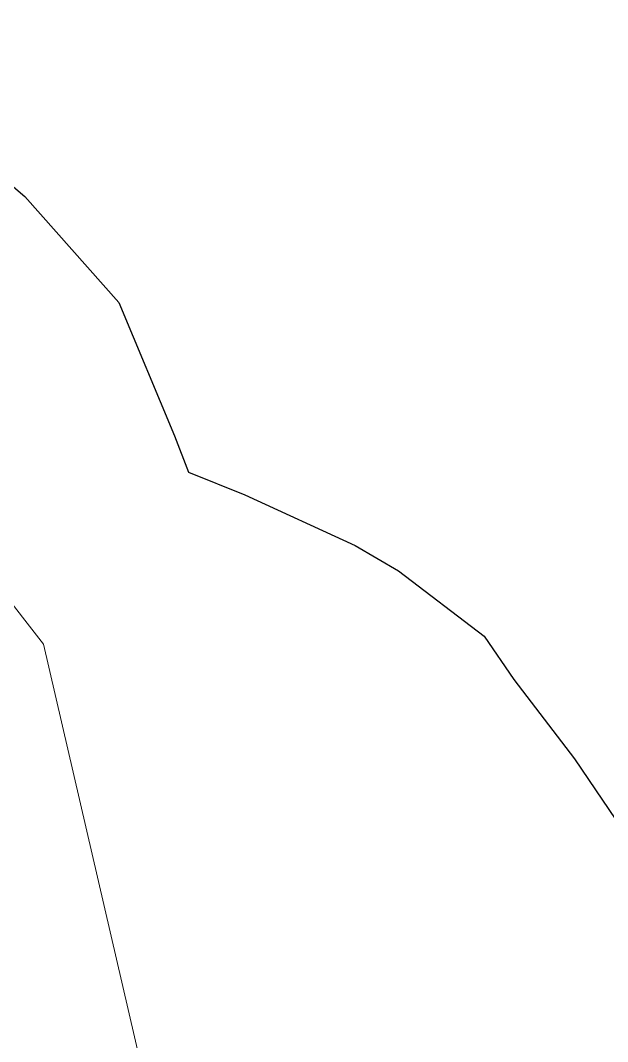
# Model space of a CAD drawing. Header units: millimetres. Extents: x 617751 to 636088, y 68402 to 77988.
# Drawn here: x 623870.1 to 623958.8, y 70304.6 to 70458.8 of the extents above; entities that cross this region are included whole.
import ezdxf

# ---------------------------------------------------------------- set-up
doc = ezdxf.new("R2010")
doc.units = ezdxf.units.MM
doc.header["$LTSCALE"] = 3
doc.header["$MEASUREMENT"] = 0
doc.layers.add('ALINHAMENTO PREDIAL', color=120, linetype='Continuous')
doc.layers.add('BAIRRO', color=30, linetype='Continuous')

msp = doc.modelspace()

# ---------------------------------------------------------------- linework, layer by layer
at = {"layer": 'ALINHAMENTO PREDIAL'}
msp.add_lwpolyline([(623839.95, 70436.47), (623825.65, 70440.54), (623803.42, 70445.36), (623805.18, 70453.45), (623827.61, 70448.59), (623843.94, 70444.19), (623852.73, 70441.98), (623867.38, 70435.09), (623870.8, 70432.19), (623885.04, 70416.18), (623893.41, 70396.05), (623895.52, 70390.56), (623904.03, 70387.12), (623920.71, 70379.49), (623927.28, 70375.66), (623940.21, 70365.79), (623944.68, 70359.25), (623953.85, 70347.25), (623962.21, 70334.91)], dxfattribs=at)
msp.add_lwpolyline([(623839.95, 70436.47), (623825.65, 70440.54), (623803.42, 70445.36), (623805.18, 70453.45), (623827.61, 70448.59), (623843.94, 70444.19), (623852.73, 70441.98), (623867.38, 70435.09), (623870.8, 70432.19), (623885.04, 70416.18), (623893.41, 70396.05), (623895.52, 70390.56), (623904.03, 70387.12), (623920.71, 70379.49), (623927.28, 70375.66), (623940.21, 70365.79), (623944.68, 70359.25), (623953.85, 70347.25), (623962.21, 70334.91)], dxfattribs=at)
msp.add_lwpolyline([(623839.95, 70436.47), (623825.65, 70440.54), (623803.42, 70445.36), (623805.18, 70453.45), (623827.61, 70448.59), (623843.94, 70444.19), (623852.73, 70441.98), (623867.38, 70435.09), (623870.8, 70432.19), (623885.04, 70416.18), (623893.41, 70396.05), (623895.52, 70390.56), (623904.03, 70387.12), (623920.71, 70379.49), (623927.28, 70375.66), (623940.21, 70365.79), (623944.68, 70359.25), (623953.85, 70347.25), (623962.21, 70334.91)], dxfattribs=at)
msp.add_lwpolyline([(623839.95, 70436.47), (623825.65, 70440.54), (623803.42, 70445.36), (623805.18, 70453.45), (623827.61, 70448.59), (623843.94, 70444.19), (623852.73, 70441.98), (623867.38, 70435.09), (623870.8, 70432.19), (623885.04, 70416.18), (623893.41, 70396.05), (623895.52, 70390.56), (623904.03, 70387.12), (623920.71, 70379.49), (623927.28, 70375.66), (623940.21, 70365.79), (623944.68, 70359.25), (623953.85, 70347.25), (623962.21, 70334.91)], dxfattribs=at)
msp.add_lwpolyline([(623839.95, 70436.47), (623825.65, 70440.54), (623803.42, 70445.36), (623805.18, 70453.45), (623827.61, 70448.59), (623843.94, 70444.19), (623852.73, 70441.98), (623867.38, 70435.09), (623870.8, 70432.19), (623885.04, 70416.18), (623893.41, 70396.05), (623895.52, 70390.56), (623904.03, 70387.12), (623920.71, 70379.49), (623927.28, 70375.66), (623940.21, 70365.79), (623944.68, 70359.25), (623953.85, 70347.25), (623962.21, 70334.91)], dxfattribs=at)
msp.add_lwpolyline([(623839.95, 70436.47), (623825.65, 70440.54), (623803.42, 70445.36), (623805.18, 70453.45), (623827.61, 70448.59), (623843.94, 70444.19), (623852.73, 70441.98), (623867.38, 70435.09), (623870.8, 70432.19), (623885.04, 70416.18), (623893.41, 70396.05), (623895.52, 70390.56), (623904.03, 70387.12), (623920.71, 70379.49), (623927.28, 70375.66), (623940.21, 70365.79), (623944.68, 70359.25), (623953.85, 70347.25), (623962.21, 70334.91)], dxfattribs=at)
msp.add_lwpolyline([(623839.95, 70436.47), (623825.65, 70440.54), (623803.42, 70445.36), (623805.18, 70453.45), (623827.61, 70448.59), (623843.94, 70444.19), (623852.73, 70441.98), (623867.38, 70435.09), (623870.8, 70432.19), (623885.04, 70416.18), (623893.41, 70396.05), (623895.52, 70390.56), (623904.03, 70387.12), (623920.71, 70379.49), (623927.28, 70375.66), (623940.21, 70365.79), (623944.68, 70359.25), (623953.85, 70347.25), (623962.21, 70334.91)], dxfattribs=at)
msp.add_lwpolyline([(623839.95, 70436.47), (623825.65, 70440.54), (623803.42, 70445.36), (623805.18, 70453.45), (623827.61, 70448.59), (623843.94, 70444.19), (623852.73, 70441.98), (623867.38, 70435.09), (623870.8, 70432.19), (623885.04, 70416.18), (623893.41, 70396.05), (623895.52, 70390.56), (623904.03, 70387.12), (623920.71, 70379.49), (623927.28, 70375.66), (623940.21, 70365.79), (623944.68, 70359.25), (623953.85, 70347.25), (623962.21, 70334.91)], dxfattribs=at)
at = {"layer": 'BAIRRO', "lineweight": 20}
msp.add_lwpolyline([(621836.65, 70352.57), (621998.65, 70417.57), (622216.65, 70506.57), (622274.65, 70524.57), (622443.65, 70550.57), (622689.65, 70556.57), (622996.65, 70582.57), (623902.65, 70239.57), (623873.65, 70364.57), (623837.65, 70410.57), (623719.65, 70465.57), (623631.65, 70576.57), (623647.65, 70677.57), (623755.65, 70682.57), (623866.65, 70611.57), (623952.65, 70494.57), (624082.65, 70465.57)], dxfattribs=at)

doc.saveas('drawing.dxf')
